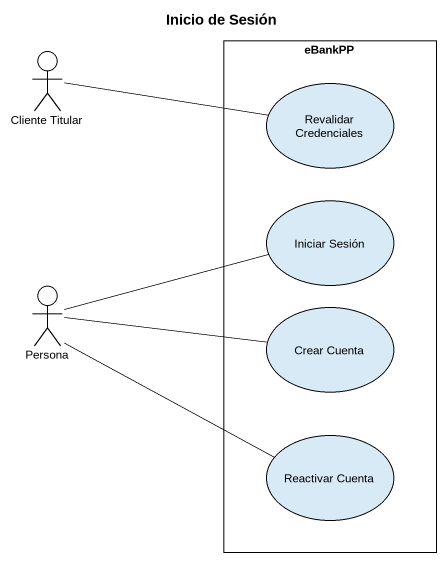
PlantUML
@startuml
title Inicio de Sesión
actor "Cliente Titular" as Cliente_Titular
rectangle eBankPP {
  usecase "Revalidar Credenciales" as Revalidar_Credenciales
  usecase "Iniciar Sesión" as Iniciar_Sesión
  usecase "Crear Cuenta" as Crear_Cuenta
  usecase "Reactivar Cuenta" as Reactivar_Cuenta
}
actor Persona
Cliente_Titular -right- Revalidar_Credenciales
Persona -right- Iniciar_Sesión
Persona -right- Crear_Cuenta
Persona -right- Reactivar_Cuenta
@enduml
